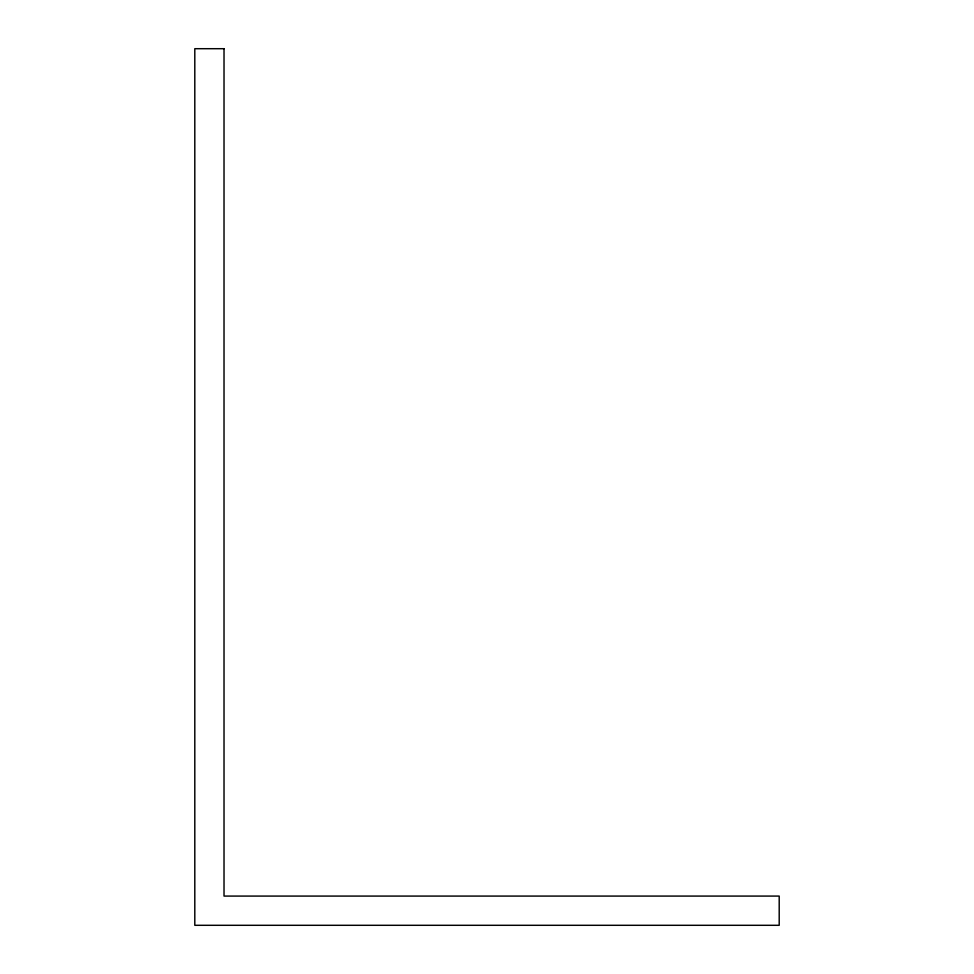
<?xml version="1.0" encoding="UTF-8"?>
<svg xmlns="http://www.w3.org/2000/svg" width="974" height="974" viewBox="0 0 974 974"><rect width="100%" height="100%" fill="white"/><g stroke="black" fill="none" stroke-linecap="round" stroke-linejoin="round"><path stroke-width="1.46" d="M224.02 48.7L194.8 48.7L194.8 925.3L779.2 925.3L779.2 896.08L224.02 896.08L224.02 48.7"/></g></svg>
